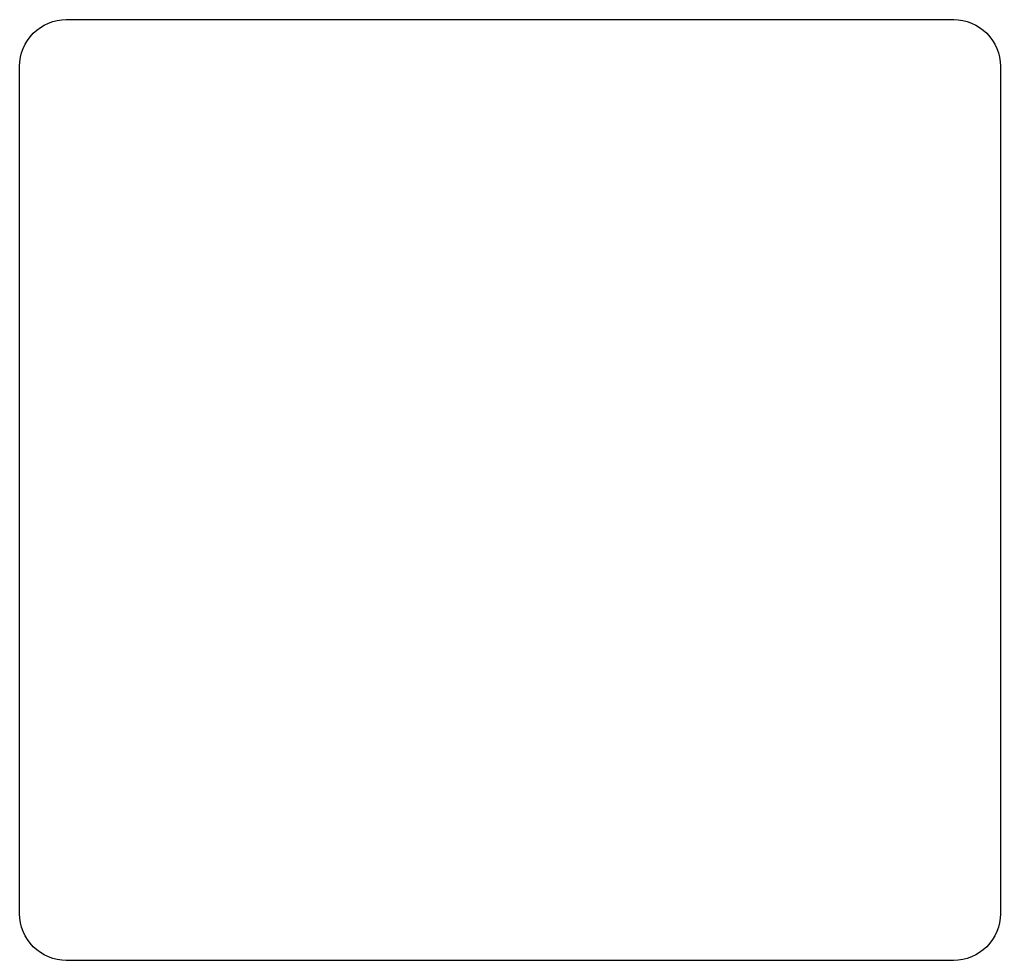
# Model space of a CAD drawing. Header units: millimetres. Extents: x 0 to 21, y -20.2 to 0.
import ezdxf

# ---------------------------------------------------------------- set-up
doc = ezdxf.new("R2010")
doc.units = ezdxf.units.MM
doc.layers.get('0').update_dxf_attribs({"linetype": 'CONTINUOUS'})

msp = doc.modelspace()

# ---------------------------------------------------------------- linework, layer by layer
msp.add_lwpolyline([(1, 0), (20, 0, -0.414214), (21, -1), (21, -19.15, -0.414214), (20, -20.15), (1, -20.15, -0.414214), (0, -19.15), (0, -1, -0.414214)], format="xyb", close=True)

doc.saveas('drawing.dxf')
